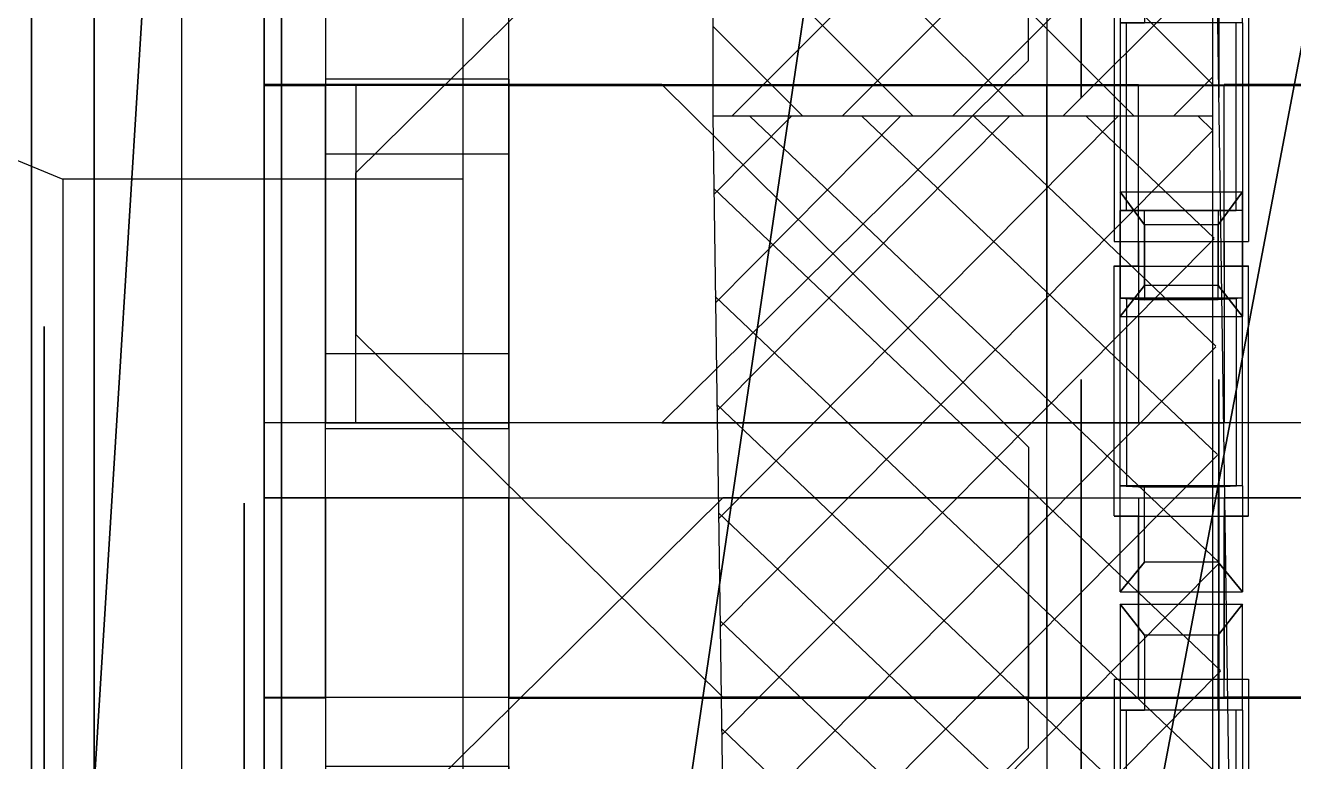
# Model space of a CAD drawing. Extents: x -54 to 215, y -235 to 116.
# Drawn here: x 161.3 to 171.45, y -26.83 to -20.94 of the extents above; entities that cross this region are included whole.
import ezdxf

# ---------------------------------------------------------------- set-up
doc = ezdxf.new("R2010")
doc.units = 0
doc.layers.get('0').update_dxf_attribs({"linetype": 'CONTINUOUS'})
for name, color, linetype in [('A', 7, 'CONTINUOUS'), ('H', 7, 'CONTINUOUS'), ('HATCH', 7, 'CONTINUOUS')]:
    doc.layers.add(name, color=color, linetype=linetype)

# ---------------------------------------------------------------- blocks, each defined once
blk = doc.blocks.new('*X')
at = {"color": 0}
for p, q in [((8.867, -35.383, 9.7), (4.867, -31.383, 9.7)), ((5.019, -35.64, 9.7), (8.867, -31.792, 9.7)), ((8.24, -35.64, 9.7), (4.867, -32.267, 9.7)), ((5.902, -35.64, 9.7), (8.867, -32.676, 9.7)), ((7.356, -35.64, 9.7), (4.867, -33.151, 9.7)), ((6.786, -35.64, 9.7), (8.867, -33.56, 9.7)), ((6.472, -35.64, 9.7), (4.867, -34.035, 9.7)), ((7.67, -35.64, 9.7), (8.867, -34.444, 9.7)), ((5.588, -35.64, 9.7), (4.867, -34.919, 9.7)), ((8.554, -35.64, 9.7), (8.867, -35.327, 9.7))]:
    blk.add_line(p, q, dxfattribs=at)
at = {"color": 0, "extrusion": (-1.32772e-19, -0.204384, 0.978891)}
for p, q in [((4.876, -36.267, 9.569), (5.499, -35.64, 9.7)), ((4.889, -37.133, 9.388), (6.37, -35.64, 9.7)), ((4.901, -37.998, 9.208), (7.242, -35.64, 9.7)), ((4.914, -38.863, 9.027), (8.113, -35.64, 9.7)), ((5.164, -35.64, 9.7), (8.919, -39.212, 8.954)), ((6.061, -35.64, 9.7), (8.906, -38.347, 9.135)), ((6.958, -35.64, 9.7), (8.894, -37.482, 9.316)), ((7.855, -35.64, 9.7), (8.881, -36.616, 9.496)), ((8.751, -35.64, 9.7), (8.868, -35.751, 9.677)), ((4.927, -39.728, 8.846), (8.868, -35.757, 9.676)), ((4.875, -36.218, 9.579), (8.932, -40.077, 8.774)), ((4.939, -40.593, 8.666), (8.881, -36.622, 9.495)), ((4.888, -37.084, 9.399), (8.944, -40.942, 8.593)), ((4.952, -41.458, 8.485), (8.894, -37.487, 9.314)), ((4.901, -37.949, 9.218), (8.957, -41.807, 8.412)), ((4.965, -42.323, 8.305), (8.907, -38.353, 9.134)), ((4.913, -38.814, 9.037), (8.97, -42.672, 8.232)), ((4.977, -43.189, 8.124), (8.919, -39.218, 8.953)), ((4.926, -39.679, 8.857), (8.982, -43.538, 8.051)), ((4.99, -44.054, 7.943), (8.932, -40.083, 8.772)), ((4.939, -40.544, 8.676), (8.995, -44.403, 7.87))]:
    blk.add_line(p, q, dxfattribs=at)
blk = doc.blocks.new('M-1-01')
at = {"color": 0}
for p, q in [((8.867, -35.64, 9.7), (4.867, -35.64, 9.7)), ((2.867, -36.14, 11.5), (-0.333, -36.14, 11.5))]:
    blk.add_line(p, q, dxfattribs=at)
at = {"color": 0, "invisible_edges": 15}
for points in [[(8.867, -27.14, 11.5), (9.567, -27.14, 11.5), (9.567, -42.14, 11.5), (8.867, -42.14, 11.5)], [(8.867, -35.64, 9.7), (8.867, -42.14, 11.5), (8.867, -27.14, 11.5), (8.867, -27.14, 9.7)], [(4.867, -35.64, 9.7), (2.867, -36.14, 11.5), (2.867, -62.94, 5.5), (5.267, -62.94, 4)], [(4.867, -35.64, 9.7), (5.267, -62.94, 4), (10.767, -62.94, 4), (9.01, -45.428, 7.656)], [(9.01, -45.428, 7.656), (8.867, -35.64, 9.7), (4.867, -35.64, 9.7)], [(9.01, -45.428, 7.656), (8.867, -42.14, 11.5), (8.867, -35.64, 9.7)], [(-0.333, -36.14, 11.5), (2.867, -36.14, 11.5), (2.867, -62.94, 5.5), (-0.333, -62.94, 5.5)]]:
    blk.add_3dface(points, dxfattribs=at)
at = {"layer": 'A', "color": 0}
for p, q in [((-22.133, -27.14, 11.5), (-0.333, -36.14, 11.5)), ((2.867, -27.14, 11.5), (2.867, -36.14, 11.5)), ((4.867, -27.14, 9.7), (4.867, -35.64, 9.7)), ((8.867, -27.14, 11.5), (8.867, -42.14, 11.5)), ((8.867, -27.14, 9.7), (8.867, -35.64, 9.7)), ((4.867, -35.64, 9.7), (5.267, -62.94, 4)), ((-0.333, -36.14, 11.5), (-0.333, -62.94, 5.5)), ((2.867, -36.14, 11.5), (2.867, -62.94, 5.5))]:
    blk.add_line(p, q, dxfattribs=at)
at = {"layer": 'A', "color": 0, "extrusion": (-7.0092e-20, -0.204384, 0.978891)}
blk.add_lwpolyline([(8.867, -32.905), (9.01, -42.904), (10.767, -60.794)], dxfattribs=at)
at = {"layer": 'A', "color": 0, "invisible_edges": 15}
for points in [[(-22.133, -27.14, 11.5), (2.867, -27.14, 11.5), (2.867, -36.14, 11.5), (-0.333, -36.14, 11.5)], [(-22.133, -27.14, 11.5), (-0.333, -36.14, 11.5), (-0.333, -62.94, 5.5), (-22.133, -54.68, 5.899)], [(2.867, -27.14, 11.5), (2.867, -36.14, 11.5), (4.867, -35.64, 9.7), (4.867, -27.14, 9.7)], [(8.867, -27.14, 9.7), (8.867, -35.64, 9.7), (4.867, -35.64, 9.7), (4.867, -27.14, 9.7)]]:
    blk.add_3dface(points, dxfattribs=at)
at = {"layer": 'HATCH', "color": 0}
blk.add_blockref('*X', (0, 0), dxfattribs=at)
blk.add_blockref('*X', (0, 0), dxfattribs=at)
blk.add_blockref('*X', (0, 0), dxfattribs=at)
blk.add_blockref('*X', (0, 0), dxfattribs=at)
blk.add_blockref('*X', (0, 0), dxfattribs=at)
blk.add_blockref('*X', (0, 0), dxfattribs=at)
blk.add_blockref('*X', (0, 0), dxfattribs=at)
blk.add_blockref('*X', (0, 0), dxfattribs=at)
blk = doc.blocks.new('M-1-07')
at = {"color": 0}
blk.add_line((31.25, 67.5, 23.5), (31.25, 12.5, 23.5), dxfattribs=at)
at = {"color": 0, "invisible_edges": 15}
for points in [[(24, 14, 25.5), (31.25, 12.5, 23.5), (31.25, 67.5, 23.5), (24, 66, 24)], [(31.25, 12.5, 23.5), (46.75, 15, 1), (40.25, 67, 8), (31.25, 67.5, 23.5)]]:
    blk.add_3dface(points, dxfattribs=at)
at = {"layer": 'A', "color": 0}
mesh = blk.add_polymesh((13, 3), dxfattribs=at)
for k, corner in enumerate([(25.5, 65.5), (26, 50.892), (26.5, 36.285), (31.073, 66.067), (30.082, 50.064), (29.09, 34.062), (36.646, 66.634), (34.061, 49.128), (31.476, 31.622), (40.496, 65.036), (37.067, 47.009), (33.639, 28.983), (41.19, 59.476), (38.377, 42.821), (35.563, 26.166), (41.885, 53.917), (39.559, 38.554), (37.232, 23.192), (42.58, 48.357), (40.608, 34.221), (38.635, 20.084), (43.275, 42.798), (41.518, 29.832), (39.76, 16.866), (43.97, 37.238), (42.285, 25.4), (40.599, 13.562), (44.665, 31.679), (42.906, 20.938), (41.146, 10.198), (45.36, 26.119), (43.378, 16.459), (41.396, 6.799), (46.055, 20.56), (43.701, 11.975), (41.347, 3.391), (46.75, 15), (43.875, 7.5), (41, 0)]):
    mesh.set_mesh_vertex(divmod(k, 3), corner)
blk = doc.blocks.new('M-1-052')
at = {"color": 0, "extrusion": (-1, 0, -1.60787e-16)}
for p, q in [((0, 14.6, 1.9), (0, 1.625, 1.9)), ((0, 14.6, -1.9), (0, 1.625, -1.9))]:
    blk.add_line(p, q, dxfattribs=at)
at = {"color": 0, "extrusion": (-1, 0, -1.60787e-16), "const_width": 1.3}
blk.add_lwpolyline([(-1.85, 0, 1), (1.85, 0, 1)], format="xyb", close=True, dxfattribs=at)
at = {"color": 0, "extrusion": (-1, 0, -1.60787e-16)}
blk.add_lwpolyline([(-1.2, 0, 1), (1.2, 0, 1)], format="xyb", close=True, dxfattribs=at)
blk.add_lwpolyline([(-0.52, -0.3), (0, -0.6), (0.52, -0.3), (0.52, 0.3), (0, 0.6), (-0.52, 0.3)], close=True, dxfattribs=at)
blk.add_circle((0, 0, 1.5), 2.5, dxfattribs=at)
blk.add_arc((0, 0), 2.5, 229.4642, 130.5358, dxfattribs=at)
at = {"color": 0, "invisible_edges": 15}
for points in [[(-0.1, 0, 0.6), (-0.1, 0, -0.6), (-0.1, 0.52, -0.3), (-0.1, 0.52, 0.3)], [(-0.1, 0, 0.6), (-0.1, 0, -0.6), (-0.1, -0.52, -0.3), (-0.1, -0.52, 0.3)]]:
    blk.add_3dface(points, dxfattribs=at)
at = {"color": 0}
mesh = blk.add_polymesh((2, 7), dxfattribs=at)
for k, corner in enumerate([(-0.3, 0.52), (-0.3, 0.52), (-0.3, 0.52), (-0.3, 0.52), (-0.3, 0.52), (-0.3, 0.52), (-0.3, 0.52), (-0.3, 1.039), (-0.3, 1.128), (-0.3, 1.182), (-0.3, 1.2), (-0.3, 1.182), (-0.3, 1.128), (-0.3, 1.039)]):
    mesh.set_mesh_vertex(divmod(k, 7), corner)
mesh = blk.add_polymesh((2, 7), dxfattribs=at)
for k, corner in enumerate([(-0.3, 0.52), (-0.3, 0.433), (-0.3, 0.346), (-0.3, 0.26), (-0.3, 0.173), (-0.3, 0.087), (-0.3, 0), (-0.3, 1.039), (-0.3, 0.919), (-0.3, 0.771), (-0.3, 0.6), (-0.3, 0.41), (-0.3, 0.208), (-0.3, 0)]):
    mesh.set_mesh_vertex(divmod(k, 7), corner)
mesh = blk.add_polymesh((2, 7), dxfattribs=at)
for k, corner in enumerate([(-0.3, 0), (-0.3, 0.087), (-0.3, 0.173), (-0.3, 0.26), (-0.3, 0.346), (-0.3, 0.433), (-0.3, 0.52), (-0.3, 0), (-0.3, 0.208), (-0.3, 0.41), (-0.3, 0.6), (-0.3, 0.771), (-0.3, 0.919), (-0.3, 1.039)]):
    mesh.set_mesh_vertex(divmod(k, 7), corner)
mesh = blk.add_polymesh((2, 7), dxfattribs=at)
for k, corner in enumerate([(-0.3, 0), (-0.3, -0.087), (-0.3, -0.173), (-0.3, -0.26), (-0.3, -0.346), (-0.3, -0.433), (-0.3, -0.52), (-0.3, 0), (-0.3, -0.208), (-0.3, -0.41), (-0.3, -0.6), (-0.3, -0.771), (-0.3, -0.919), (-0.3, -1.039)]):
    mesh.set_mesh_vertex(divmod(k, 7), corner)
mesh = blk.add_polymesh((2, 7), dxfattribs=at)
for k, corner in enumerate([(-0.3, -0.52), (-0.3, -0.433), (-0.3, -0.346), (-0.3, -0.26), (-0.3, -0.173), (-0.3, -0.087), (-0.3, 0), (-0.3, -1.039), (-0.3, -0.919), (-0.3, -0.771), (-0.3, -0.6), (-0.3, -0.41), (-0.3, -0.208), (-0.3, 0)]):
    mesh.set_mesh_vertex(divmod(k, 7), corner)
mesh = blk.add_polymesh((2, 7), dxfattribs=at)
for k, corner in enumerate([(-0.3, -0.52), (-0.3, -0.52), (-0.3, -0.52), (-0.3, -0.52), (-0.3, -0.52), (-0.3, -0.52), (-0.3, -0.52), (-0.3, -1.039), (-0.3, -1.128), (-0.3, -1.182), (-0.3, -1.2), (-0.3, -1.182), (-0.3, -1.128), (-0.3, -1.039)]):
    mesh.set_mesh_vertex(divmod(k, 7), corner)
at = {"layer": 'A', "color": 0}
mesh = blk.add_polymesh((2, 19), dxfattribs=at)
for k, corner in enumerate([(-1.5, 7.6), (-1.5, 7.6), (-1.5, 7.6), (-1.5, 7.6), (-1.5, 7.6), (-1.5, 7.422), (-1.5, 7.4), (-1.5, 7.4), (-1.5, 7.4), (-1.5, 7.4), (-1.5, 7.4), (-1.5, 7.4), (-1.5, 7.4), (-1.5, 7.422), (-1.5, 7.6), (-1.5, 7.6), (-1.5, 7.6), (-1.5, 7.6), (-1.5, 7.6), (-1.5, 1.625), (-1.5, 1.799), (-1.5, 1.957), (-1.5, 2.097), (-1.5, 2.218), (-1.5, 2.318), (-1.5, 2.397), (-1.5, 2.454), (-1.5, 2.489), (-1.5, 2.5), (-1.5, 2.489), (-1.5, 2.454), (-1.5, 2.397), (-1.5, 2.318), (-1.5, 2.218), (-1.5, 2.097), (-1.5, 1.957), (-1.5, 1.799), (-1.5, 1.625)]):
    mesh.set_mesh_vertex(divmod(k, 19), corner)
mesh = blk.add_polymesh((2, 19), dxfattribs=at)
for k, corner in enumerate([(0, 7.6), (0, 7.6), (0, 7.6), (0, 7.6), (0, 7.6), (0, 7.422), (0, 7.4), (0, 7.4), (0, 7.4), (0, 7.4), (0, 7.4), (0, 7.4), (0, 7.4), (0, 7.422), (0, 7.6), (0, 7.6), (0, 7.6), (0, 7.6), (0, 7.6), (0, 1.625), (0, 1.799), (0, 1.957), (0, 2.097), (0, 2.218), (0, 2.318), (0, 2.397), (0, 2.454), (0, 2.489), (0, 2.5), (0, 2.489), (0, 2.454), (0, 2.397), (0, 2.318), (0, 2.218), (0, 2.097), (0, 1.957), (0, 1.799), (0, 1.625)]):
    mesh.set_mesh_vertex(divmod(k, 19), corner)
blk = doc.blocks.new('M-1-021')
at = {"color": 0}
for points in [[(-7.75, 0, 1), (7.75, 0, 1)], [(-6.75, 0, 1), (6.75, 0, 1)]]:
    blk.add_lwpolyline(points, format="xyb", close=True, dxfattribs=at)
at = {"color": 0, "const_width": 1.25}
blk.add_lwpolyline([(-6.125, 0, 1), (6.125, 0, 1)], format="xyb", close=True, dxfattribs=at)
at = {"layer": 'A', "color": 0}
for points, const_width in [([(-8.325, 0, 1), (8.325, 0, 1)], 1.15), ([(-8.325, 0, 1), (8.325, 0, 1)], 1.15), ([(-5.875, 0, 1), (5.875, 0, 1)], 3.75), ([(-7.25, 0, 1), (7.25, 0, 1)], 1)]:
    blk.add_lwpolyline(points, format="xyb", close=True, dxfattribs=dict(at, const_width=const_width))
for points in [[(-8.9, 0, 1), (8.9, 0, 1)], [(-7.75, 0, 1), (7.75, 0, 1)]]:
    blk.add_lwpolyline(points, format="xyb", close=True, dxfattribs=at)
blk = doc.blocks.new('M-1-02')
at = {"color": 0, "extrusion": (1, 1.83664e-16, -1.83664e-16)}
for points in [[(0, 8.15, 1), (0, -9.65, 1)], [(0, 7, 1), (0, -8.5, 1)]]:
    blk.add_lwpolyline(points, format="xyb", close=True, dxfattribs=at)
for points, const_width in [([(0, 7.575, 1), (0, -9.075, 1)], 1.15), ([(0, 5.925, 1), (0, -7.425, 1)], 2.15)]:
    blk.add_lwpolyline(points, format="xyb", close=True, dxfattribs=dict(at, const_width=const_width))
at = {"layer": 'A', "color": 0, "extrusion": (1, 1.83664e-16, -1.83664e-16)}
for points, const_width in [([(0, 7.575, 1), (0, -9.075, 1)], 1.15), ([(0, 6.525, 1), (0, -8.025, 1)], 0.95), ([(0, 5.35, 1), (0, -6.85, 1)], 1.1)]:
    blk.add_lwpolyline(points, format="xyb", close=True, dxfattribs=dict(at, const_width=const_width))
for points in [[(0, 7, 1), (0, -8.5, 1)], [(0, 6.05, 1), (0, -7.55, 1)]]:
    blk.add_lwpolyline(points, format="xyb", close=True, dxfattribs=at)
at = {"color": 0, "extrusion": (-1, 6.92805e-17, 5.50992e-16), "rotation": 270}
blk.add_blockref('M-1-021', (0, -0.75, 1.1), dxfattribs=at)
blk = doc.blocks.new('M-1-06')
at = {"color": 0}
for p, q in [((-7.98, 7.464), (-4.23, 7.464)), ((-7.48, 7.464, 1.4), (-7.98, 7.464, 1.4)), ((-7.98, 2.564, 1.4), (-7.98, 7.464, 1.4)), ((-7.98, 7.464, 1.4), (-7.98, 7.464)), ((-7.98, 2.564), (-7.98, 7.464)), ((-7.48, 7.464, 0.7), (-7.48, 2.564, 0.7)), ((-5.98, 7.464, 0.7), (-7.48, 7.464, 0.7)), ((-7.23, 4.564), (-4.23, 7.464)), ((-5.98, 2.564, 0.7), (-5.98, 7.464, 0.7)), ((-5.98, 7.464, 1.4), (5.02, 7.464, 1.4)), ((-1.73, 7.464), (-4.23, 7.464)), ((-1.73, 5.464), (-1.73, 7.464)), ((-1.73, 7.464), (-0.83, 7.464)), ((-1.58, 7.464, 1.4), (-1.58, 2.564, 1.4)), ((-0.83, 7.464), (-0.83, 6.014)), ((-0.83, 7.464, 0.2), (-0.13, 7.464, 0.2)), ((-0.13, 7.464), (-0.13, 6.014)), ((0.77, 7.464), (-0.13, 7.464)), ((-0.98, 6.614, 1.4), (-0.78, 6.364, 3.4)), ((-0.98, 6.614, 1.4), (0.02, 6.614, 1.4)), ((-0.98, 6.614, 1.4), (-0.98, 5.764, 1.4)), ((0.02, 6.614, 1.4), (-0.18, 6.364, 3.4)), ((0.02, 5.764, 1.4), (0.02, 6.614, 1.4)), ((-0.78, 6.364, 3.4), (-0.78, 5.764, 3.4)), ((-0.18, 6.364, 3.4), (-0.78, 6.364, 3.4)), ((-0.18, 5.764, 3.4), (-0.18, 6.364, 3.4)), ((-1.03, 6.014), (-1.03, 4.014)), ((-1.03, 6.014, 0.5), (0.07, 6.014, 0.5)), ((-1.03, 6.014), (-0.83, 6.014)), ((-0.83, 6.014, 0.2), (-0.13, 6.014, 0.2)), ((-0.13, 6.014), (0.07, 6.014)), ((0.07, 6.014), (0.07, 4.014)), ((-0.98, 5.764, 1.4), (-0.78, 5.764, 3.4)), ((0.02, 5.764, 1.4), (-0.98, 5.764, 1.4)), ((-0.98, 5.764, 1.4), (-0.98, 4.264, 1.4)), ((-0.929, 4.264, 1.913), (-0.929, 5.764, 1.913)), ((-0.031, 5.764, 1.913), (-0.929, 5.764, 1.913)), ((-0.18, 5.764, 3.4), (-0.78, 5.764, 3.4)), ((0.02, 5.764, 1.4), (-0.18, 5.764, 3.4)), ((-0.031, 4.264, 1.913), (-0.031, 5.764, 1.913)), ((0.02, 5.764, 1.4), (0.02, 4.264, 1.4)), ((-4.73, 2.564), (-1.73, 5.464)), ((-5.98, 5.314, 0.7), (-7.48, 5.314, 0.7)), ((-7.48, 5.314, 1.2), (-7.48, 4.714, 1.2)), ((-5.98, 5.314, 1.2), (-5.98, 4.714, 1.2)), ((-5.98, 4.714, 0.7), (-7.48, 4.714, 0.7)), ((-7.23, 2.564), (-7.23, 4.564)), ((-0.98, 3.414, 1.4), (-0.98, 4.264, 1.4)), ((0.02, 4.264, 1.4), (-0.98, 4.264, 1.4)), ((-0.98, 4.264, 1.4), (-0.78, 4.264, 3.4)), ((-0.929, 4.264, 1.913), (-0.031, 4.264, 1.913)), ((-0.18, 4.264, 3.4), (-0.78, 4.264, 3.4)), ((-0.78, 3.664, 3.4), (-0.78, 4.264, 3.4)), ((-0.18, 4.264, 3.4), (-0.18, 3.664, 3.4)), ((0.02, 4.264, 1.4), (-0.18, 4.264, 3.4)), ((0.02, 4.264, 1.4), (0.02, 3.414, 1.4)), ((-1.03, 4.014), (-0.83, 4.014)), ((-1.03, 4.014, 0.5), (0.07, 4.014, 0.5)), ((-0.83, 4.014), (-0.83, 2.564)), ((-0.83, 4.014, 0.2), (-0.13, 4.014, 0.2)), ((-0.13, 4.014), (-0.13, 2.564)), ((-0.13, 4.014), (0.07, 4.014)), ((-0.98, 3.414, 1.4), (-0.78, 3.664, 3.4)), ((-0.18, 3.664, 3.4), (-0.78, 3.664, 3.4)), ((0.02, 3.414, 1.4), (-0.18, 3.664, 3.4)), ((-0.98, 3.414, 1.4), (0.02, 3.414, 1.4)), ((-7.23, 2.564), (-7.98, 2.564)), ((-7.48, 2.564, 1.4), (-7.98, 2.564, 1.4)), ((-7.98, 2.564), (-7.98, 2.564, 1.4)), ((-7.48, 2.564, 0.7), (-5.98, 2.564, 0.7)), ((-4.73, 2.564), (-7.23, 2.564)), ((5.02, 2.564, 1.4), (-5.98, 2.564, 1.4)), ((-4.73, 2.564), (-0.83, 2.564)), ((-0.83, 2.564, 0.2), (-0.13, 2.564, 0.2)), ((3.77, 2.564), (-0.13, 2.564))]:
    blk.add_line(p, q, dxfattribs=at)
at = {"color": 0, "extrusion": (-1, 1.22406e-16, -1.83664e-16)}
for centre in [(-6.764, 0.7, 7.98), (-3.264, 0.7, 7.98)]:
    blk.add_circle(centre, 0.65, dxfattribs=at)
at = {"color": 0, "extrusion": (-1, -1.22406e-16, -1.83664e-16)}
blk.add_arc((-7.464, 0.7, 7.98), 0.3, 90, 270, dxfattribs=at)
at = {"color": 0, "extrusion": (-1, 1.22406e-16, -1.83664e-16)}
for centre, radius, start, end in [((-6.764, 0.7, 5.98), 0.65, 0, 180), ((-3.264, 0.7, 5.98), 0.65, 0, 180), ((-2.564, 0.7, 7.98), 0.3, 270, 90)]:
    blk.add_arc(centre, radius, start, end, dxfattribs=at)
at = {"color": 0}
for points, invisible_edges in [([(-1.03, 7.464), (-7.98, 7.464), (-7.98, 2.564), (-1.03, 2.564)], 15), ([(-7.98, 7.464, 0.7), (-7.98, 7.464), (-0.83, 7.464), (-0.83, 7.464, 0.7)], 15), ([(-7.98, 2.564), (-7.98, 2.564, 1.4), (-7.98, 7.464, 1.4), (-7.98, 7.464)], 13), ([(-7.98, 7.464, 0.7), (-7.98, 7.464, 1.4), (-7.48, 7.464, 1.4), (-7.48, 7.464, 0.7)], 15), ([(-7.48, 7.464, 1.4), (-7.48, 2.564, 1.4), (-7.98, 2.564, 1.4), (-7.98, 7.464, 1.4)], 15), ([(-0.83, 7.464, 0.7), (-0.83, 7.464), (-7.98, 7.464), (-7.98, 7.464, 0.7)], 15), ([(-7.48, 2.564, 0.7), (-5.98, 2.564, 0.7), (-5.98, 7.464, 0.7), (-7.48, 7.464, 0.7)], 15), ([(-7.23, 2.564, -0.6), (-4.73, 2.564, -0.6), (-4.23, 7.464, -0.6), (-7.23, 4.564, -0.6)], 15), ([(5.02, 7.464, 0.7), (5.02, 7.464, 1.4), (-5.98, 7.464, 1.4), (-5.98, 7.464, 0.7)], 15), ([(5.02, 7.464, 1.4), (5.02, 2.564, 1.4), (-5.98, 2.564, 1.4), (-5.98, 7.464, 1.4)], 15), ([(-1.73, 7.464, -0.6), (-4.23, 7.464, -0.6), (-4.73, 2.564, -0.6), (-1.73, 5.464, -0.6)], 15), ([(-0.83, 7.464), (-0.83, 6.014), (-1.03, 6.014), (-1.03, 7.464)], 15), ([(-0.83, 7.464, 0.7), (-0.83, 7.464, 0.2), (-0.13, 7.464, 0.2), (-0.13, 7.464, 0.7)], 15), ([(-0.83, 7.464, 0.2), (-0.83, 6.014, 0.2), (-0.13, 6.014, 0.2), (-0.13, 7.464, 0.2)], 15), ([(-0.13, 7.464), (-0.13, 6.014), (0.07, 6.014), (0.07, 7.464)], 15), ([(7.02, 7.464, 0.7), (7.02, 7.464), (-0.13, 7.464), (-0.13, 7.464, 0.7)], 15), ([(-0.13, 7.464, 0.7), (-0.13, 7.464), (7.02, 7.464), (7.02, 7.464, 0.7)], 15), ([(0.07, 7.464), (7.02, 7.464), (7.02, 2.564), (0.07, 2.564)], 15), ([(0.02, 6.614, 1.4), (-0.18, 6.364, 3.4), (-0.78, 6.364, 3.4), (-0.98, 6.614, 1.4)], 15), ([(-0.78, 6.364, 3.4), (-0.98, 6.614, 1.4), (-0.98, 5.764, 1.4), (-0.78, 5.764, 3.4)], 14), ([(-0.18, 6.364, 3.4), (0.02, 6.614, 1.4), (0.02, 5.764, 1.4), (-0.18, 5.764, 3.4)], 14), ([(-0.18, 5.764, 3.4), (-0.78, 5.764, 3.4), (-0.78, 6.364, 3.4), (-0.18, 6.364, 3.4)], 15), ([(0.07, 6.014, 0.5), (0.07, 4.014, 0.5), (-1.03, 4.014, 0.5), (-1.03, 6.014, 0.5)], 15), ([(-1.03, 6.014, 0.5), (-1.03, 6.014), (-0.83, 6.014), (-0.83, 6.014, 0.5)], 15), ([(-0.83, 6.014, 0.2), (-0.13, 6.014, 0.2), (-0.13, 6.014, 0.5), (-0.83, 6.014, 0.5)], 15), ([(0.07, 6.014, 0.5), (0.07, 6.014), (-0.13, 6.014), (-0.13, 6.014, 0.5)], 15), ([(-0.78, 5.764, 3.4), (-0.98, 5.764, 1.4), (0.02, 5.764, 1.4), (-0.18, 5.764, 3.4)], 15), ([(-0.929, 5.764, 1.913), (-0.929, 4.264, 1.913), (-0.98, 4.264, 1.4), (-0.98, 5.764, 1.4)], 15), ([(-0.929, 5.764, 1.913), (-0.031, 5.764, 1.913), (-0.031, 4.264, 1.913), (-0.929, 4.264, 1.913)], 15), ([(-0.031, 5.764, 1.913), (-0.031, 4.264, 1.913), (0.02, 4.264, 1.4), (0.02, 5.764, 1.4)], 15), ([(-5.98, 5.314, 1.2), (-5.98, 4.714, 1.2), (-7.48, 4.714, 1.2), (-7.48, 5.314, 1.2)], 15), ([(-0.78, 3.664, 3.4), (-0.98, 3.414, 1.4), (-0.98, 4.264, 1.4), (-0.78, 4.264, 3.4)], 14), ([(-0.78, 4.264, 3.4), (-0.98, 4.264, 1.4), (0.02, 4.264, 1.4), (-0.18, 4.264, 3.4)], 15), ([(-0.18, 4.264, 3.4), (-0.78, 4.264, 3.4), (-0.78, 3.664, 3.4), (-0.18, 3.664, 3.4)], 15), ([(-0.18, 3.664, 3.4), (0.02, 3.414, 1.4), (0.02, 4.264, 1.4), (-0.18, 4.264, 3.4)], 14), ([(-1.03, 4.014, 0.5), (-1.03, 4.014), (-0.83, 4.014), (-0.83, 4.014, 0.5)], 15), ([(-0.83, 2.564), (-0.83, 4.014), (-1.03, 4.014), (-1.03, 2.564)], 15), ([(-0.83, 4.014, 0.2), (-0.13, 4.014, 0.2), (-0.13, 4.014, 0.5), (-0.83, 4.014, 0.5)], 15), ([(-0.83, 2.564, 0.2), (-0.83, 4.014, 0.2), (-0.13, 4.014, 0.2), (-0.13, 2.564, 0.2)], 15), ([(0.07, 4.014, 0.5), (0.07, 4.014), (-0.13, 4.014), (-0.13, 4.014, 0.5)], 15), ([(-0.13, 2.564), (-0.13, 4.014), (0.07, 4.014), (0.07, 2.564)], 15), ([(0.02, 3.414, 1.4), (-0.18, 3.664, 3.4), (-0.78, 3.664, 3.4), (-0.98, 3.414, 1.4)], 15), ([(-7.98, 2.564, 0.7), (-7.98, 2.564), (-0.83, 2.564), (-0.83, 2.564, 0.7)], 15), ([(-7.98, 2.564, 0.7), (-7.98, 2.564, 1.4), (-7.48, 2.564, 1.4), (-7.48, 2.564, 0.7)], 15), ([(-0.83, 2.564, 0.7), (-0.83, 2.564), (-7.98, 2.564), (-7.98, 2.564, 0.7)], 15), ([(5.02, 2.564, 0.7), (5.02, 2.564, 1.4), (-5.98, 2.564, 1.4), (-5.98, 2.564, 0.7)], 15), ([(-0.83, 2.564, 0.7), (-0.83, 2.564, 0.2), (-0.13, 2.564, 0.2), (-0.13, 2.564, 0.7)], 15), ([(-0.13, 2.564, 0.7), (-0.13, 2.564), (7.02, 2.564), (7.02, 2.564, 0.7)], 15)]:
    blk.add_3dface(points, dxfattribs=dict(at, invisible_edges=invisible_edges))
mesh = blk.add_polymesh((2, 7), dxfattribs=at)
for k, corner in enumerate([(-7.98, 7.464), (-7.98, 7.464), (-7.98, 7.464), (-7.98, 7.464), (-7.98, 7.464), (-7.98, 7.464), (-7.98, 7.464), (-7.98, 7.464), (-7.98, 7.614), (-7.98, 7.724), (-7.98, 7.764), (-7.98, 7.724), (-7.98, 7.614), (-7.98, 7.464)]):
    mesh.set_mesh_vertex(divmod(k, 7), corner)
mesh = blk.add_polymesh((2, 7), dxfattribs=at)
for k, corner in enumerate([(-7.98, 2.564), (-7.98, 2.564), (-7.98, 2.564), (-7.98, 2.564), (-7.98, 2.564), (-7.98, 2.564), (-7.98, 2.564), (-7.98, 2.564), (-7.98, 2.414), (-7.98, 2.305), (-7.98, 2.264), (-7.98, 2.305), (-7.98, 2.414), (-7.98, 2.564)]):
    mesh.set_mesh_vertex(divmod(k, 7), corner)
blk = doc.blocks.new('M-1-061')
at = {"color": 0, "extrusion": (3.21571e-16, -0.006109, -0.999981), "rotation": 180}
for p in [(-59.66, 174.483, -3.233), (-59.66, 168.983, -3.233), (-59.66, 163.483, -3.233)]:
    blk.add_blockref('M-1-06', p, dxfattribs=at)
at = {"color": 0}
for p in [(59.66, 161.166, -36.27), (59.66, 155.666, -36.27)]:
    blk.add_blockref('M-1-06', p, dxfattribs=at)
blk = doc.blocks.new('M-1-05')
at = {"color": 0, "extrusion": (1, 0, -1.83664e-16)}
blk.add_circle((162, -19.8, 0.4), 2.5, dxfattribs=at)
at = {"color": 0, "invisible_edges": 15}
for points in [[(0.3, 170.3, -24.1), (0.3, 170.3, -12.9), (0.3, 156, -12.9), (0.3, 156, -24.1)], [(0.5, 165.703, -13.025), (0.5, 165.703, -13.375), (0.5, 165.4, -13.55), (0.5, 165.4, -12.85)], [(0.7, 165.35, -20.15), (0.7, 165.35, -19.45), (0.7, 165.653, -19.625), (0.7, 165.653, -19.975)], [(0.5, 165.097, -13.025), (0.5, 165.097, -13.375), (0.5, 165.4, -13.55), (0.5, 165.4, -12.85)], [(0.7, 165.35, -20.15), (0.7, 165.35, -19.45), (0.7, 165.047, -19.625), (0.7, 165.047, -19.975)], [(0.7, 164.726, -21.778), (0.7, 165.076, -21.172), (0.7, 165.251, -21.475), (0.7, 165.076, -21.778)], [(0.7, 165.076, -18.428), (0.7, 164.726, -17.822), (0.7, 165.076, -17.822), (0.7, 165.251, -18.125)], [(0.7, 164.726, -21.778), (0.7, 165.076, -21.172), (0.7, 164.726, -21.172), (0.7, 164.551, -21.475)], [(0.7, 165.076, -18.428), (0.7, 164.726, -17.822), (0.7, 164.551, -18.125), (0.7, 164.726, -18.428)], [(0.7, 163.372, -22.876), (0.7, 163.978, -22.526), (0.7, 163.675, -22.351), (0.7, 163.372, -22.526)], [(0.7, 163.372, -22.876), (0.7, 163.978, -22.526), (0.7, 163.978, -22.876), (0.7, 163.675, -23.051)], [(0.7, 163.978, -17.074), (0.7, 163.372, -16.724), (0.7, 163.372, -17.074), (0.7, 163.675, -17.249)], [(0.7, 163.978, -17.074), (0.7, 163.372, -16.724), (0.7, 163.675, -16.549), (0.7, 163.978, -16.724)], [(0.7, 161.65, -23.15), (0.7, 162.35, -23.15), (0.7, 162.175, -22.847), (0.7, 161.825, -22.847)], [(0.7, 161.65, -23.15), (0.7, 162.35, -23.15), (0.7, 162.175, -23.453), (0.7, 161.825, -23.453)], [(0.7, 162.35, -16.45), (0.7, 161.65, -16.45), (0.7, 161.825, -16.753), (0.7, 162.175, -16.753)], [(0.7, 162.35, -16.45), (0.7, 161.65, -16.45), (0.7, 161.825, -16.147), (0.7, 162.175, -16.147)], [(0.5, 161.203, -13.025), (0.5, 161.203, -13.375), (0.5, 160.9, -13.55), (0.5, 160.9, -12.85)]]:
    blk.add_3dface(points, dxfattribs=at)
at = {"color": 0, "xscale": 0.9784946237000001}
blk.add_blockref('M-1-061', (-48.407, 0), dxfattribs=at)
at = {"layer": 'H', "color": 0}
for p in [(9.8, 175.232, -25.17), (9.8, 155.177, -25.17)]:
    blk.add_blockref('M-1-02', p, dxfattribs=at)
at = {"layer": 'H', "color": 0, "extrusion": (-1.72079e-17, 0.422618, 0.906308), "rotation": 180}
blk.add_blockref('M-1-052', (-2.3, -155.19, 50.519), dxfattribs=at)
at = {"color": 0}
mesh = blk.add_polymesh((2, 4), dxfattribs=at)
for k, corner in enumerate([(0.3, 170.3), (0.3, 170.246), (0.3, 170.1), (0.3, 169.9), (0.3, 156), (0.3, 156.054), (0.3, 156.2), (0.3, 156.4)]):
    mesh.set_mesh_vertex(divmod(k, 4), corner)
mesh = blk.add_polymesh((2, 4), dxfattribs=at)
for k, corner in enumerate([(0.3, 170.3), (0.3, 170.246), (0.3, 170.1), (0.3, 169.9), (0.3, 156), (0.3, 156.054), (0.3, 156.2), (0.3, 156.4)]):
    mesh.set_mesh_vertex(divmod(k, 4), corner)

msp = doc.modelspace()

# ---------------------------------------------------------------- block references
at = {"color": 0}
msp.add_blockref('M-1-05', (161.055, -187.846), dxfattribs=at)
at = {"color": 0, "extrusion": (3.86209e-19, -0.002094, 0.999998)}
for name, p in [('M-1-01', (161.938, 14.009, 5.327)), ('M-1-07', (131.305, -84.631, 11.327))]:
    msp.add_blockref(name, p, dxfattribs=at)

doc.saveas('drawing.dxf')
